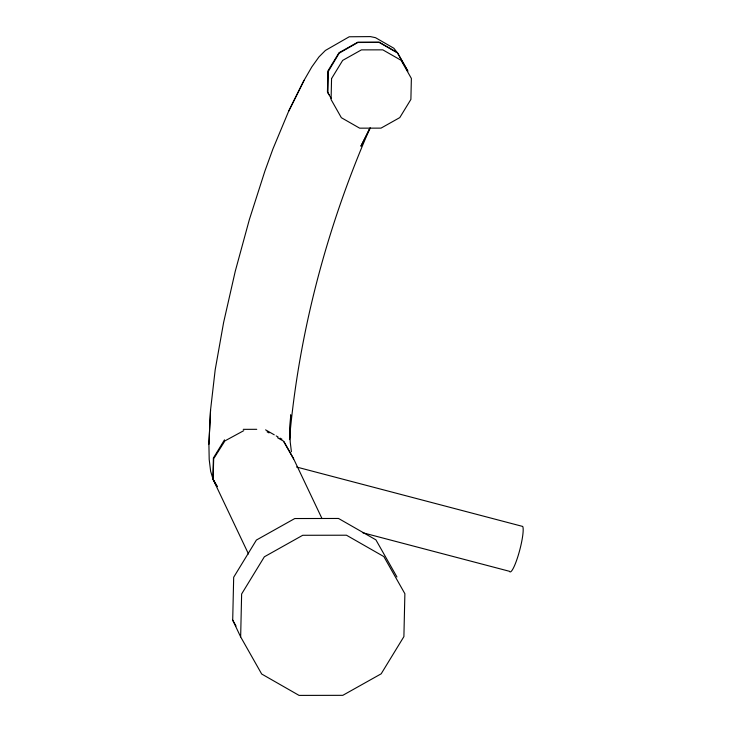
<?xml version="1.0" encoding="UTF-8"?>
<svg xmlns="http://www.w3.org/2000/svg" width="732" height="732" viewBox="0 0 732 732"><rect width="100%" height="100%" fill="white"/><g stroke="black" fill="none" stroke-linecap="round" stroke-linejoin="round"><path stroke-width="1.1" d="M248.487 553.968L212.893 479.021L213.378 458.04L224.486 439.859M240.654 636.886L241.633 593.981L264.353 556.796L302.719 535.284L346.465 535.211L383.861 556.594L404.878 593.716L403.899 636.62L381.18 673.815L342.814 695.327L299.068 695.4L261.672 674.007L240.654 636.886L232.703 620.15L233.682 577.246L256.401 540.051L294.776 518.54L338.513 518.466L375.909 539.859L396.936 576.972M217.056 486.24L213.094 479.295L213.689 458.699L224.916 440.902L243.756 430.663M213.094 479.295L210.642 471.307L209.196 459.44L208.904 444.269L210.551 410.012L215.181 369.825L223.608 322.501L235.256 271.27L249.347 219.618L264.902 171.068L272.908 149.008L288.673 111.191L304.036 80.374L311.814 66.923L318.987 56.886L325.429 50.435L349.228 36.774L370.41 36.6L375.498 37.68L393.871 48.257L397.476 52.914L407.87 71.224M210.551 410.012L208.904 444.269M289.524 438.569C299.068 331.779 327.167 226.225 370.008 127.999M289.497 439.639L290.686 414.806L289.982 429.666L290.229 442.055L291.409 451.745M304.036 80.374L288.673 111.191M369.605 128.704L360.903 146.208L370.291 128.054M243.244 429.345L256.749 429.318M296.552 467.016L522.73 526.445A23.799 3.834 -75.3 0 1 518.604 554.151A23.799 3.834 -75.3 0 1 509.463 571.299L362.724 532.74M267.098 431.825L269.019 432.914M277.666 437.818L283.43 441.085L293.614 458.955M265.588 429.858L274.253 434.808M276.174 435.906L278.096 437.013M280.027 438.111L281.948 439.209M397.476 52.914L379.149 42.401L357.811 42.493L339.172 53.171L328.229 71.571L327.918 92.763L331.203 98.546M407.733 70.784L397.449 52.631L379.167 42.172L357.783 42.209L339.026 52.731L327.918 70.913L327.442 91.884L329.061 94.748M283.989 441.671L293.184 457.912L321.952 518.485M212.893 479.021L217.221 486.661M232.703 620.15L236.024 626.006M331.559 78.58L331.084 99.552L341.359 117.706L359.641 128.164L381.024 128.127L399.782 117.605L410.89 99.424L411.375 78.452L401.09 60.299L382.809 49.849L361.425 49.877L342.668 60.399L331.559 78.58"/></g></svg>
